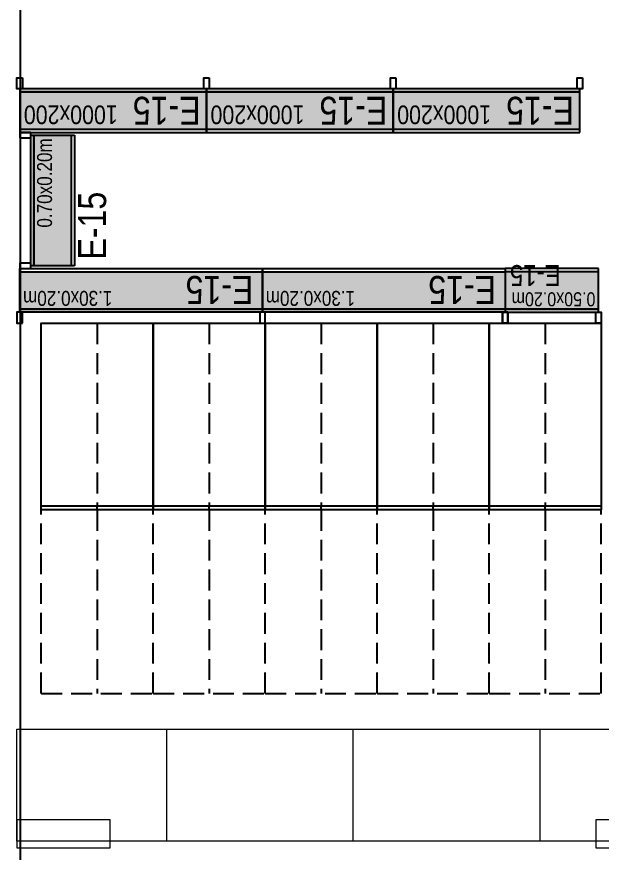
# Model space of a CAD drawing. Header units: millimetres. Extents: x 2698011 to 2856548, y 1019778 to 1210064.
# Drawn here: x 2810034 to 2813171, y 1133215 to 1137698 of the extents above; entities that cross this region are included whole.
import ezdxf
from ezdxf.enums import TextEntityAlignment as Align

# ---------------------------------------------------------------- set-up
doc = ezdxf.new("R2010")
doc.units = ezdxf.units.MM
doc.linetypes.add('P-OCULTA', pattern=[0.4, 0.28, -0.12])
for name, color, linetype in [('.REVOQUE', 9, 'Continuous'), ('Bloques borde', 9, 'Continuous'), ('Y- TEXTOS', 9, 'Continuous'), ('¤ p-4-eq metalico', 9, 'Continuous')]:
    doc.layers.add(name, color=color, linetype=linetype)
for name, color, linetype, lineweight in [('_ textos', 9, 'Continuous', 5), ('P E11', 9, 'Continuous', 0), ('Y_ PERFILES', 9, 'Continuous', 0)]:
    doc.layers.add(name, color=color, linetype=linetype, lineweight=lineweight)
doc.styles.add('ARIAL NARROW', font='ARIALN.TTF')

# ---------------------------------------------------------------- blocks, each defined once
blk = doc.blocks.new('bl.cajonera')
at = {"layer": '¤ p-4-eq metalico', "color": 8, "linetype": 'P-OCULTA', "ltscale": 0.4}
for p, q in [((0.3000000000006366, -2.273736754432321e-13), (0.3000000000006366, -0.9800000000007003)), ((-4.547473508864641e-13, -1.984335161310355), (-4.547473508864641e-13, -1.000000000000455)), ((0.3000000000001819, -1.000000000000682), (0.3000000000001819, -1.984335161311947)), ((0.6000000000008185, -1.984335161312174), (0.6000000000008185, -1.000000000000455)), ((-4.547473508864641e-13, -1.984335161310355), (0.6000000000008185, -1.984335161312174))]:
    blk.add_line(p, q, dxfattribs=at)
at = {"layer": '¤ p-4-eq metalico'}
for p, q in [((0.6000000000008185, -0.9800000000004729), (0, -0.9800000000004729)), ((0.3000000000006366, -1.000000000000455), (0.3000000000006366, -0.9800000000004729))]:
    blk.add_line(p, q, dxfattribs=at)
blk.add_lwpolyline([(0.6000000000008185, -1.000000000000455), (0, -1.000000000000455), (0, 0), (0.6000000000008185, 0)], close=True, dxfattribs=at)
blk = doc.blocks.new('MM1300x200-60 m')
blk.add_hatch(color=256).paths.add_polyline_path([(1315, 274.8283509470348), (15.00000000000004, 274.8283509470348), (14.99999999999989, 74.82835094703475), (1315, 74.82835094703478)])
at = {"layer": 'Bloques borde'}
for p, q in [((1315, 293), (14.99999999999989, 293)), ((15.00000000000011, 293), (15, 74.82835094703478)), ((1315, 274.8283509470348), (15.00000000000011, 274.8283509470348)), ((1315, 74.82835094703478), (1315, 293)), ((15, 74.82835094703478), (1315, 74.82835094703478))]:
    blk.add_line(p, q, dxfattribs=at)
for points in [[(0, 0), (0, 60), (30, 60), (30, 0)], [(15, 74.82835094703478), (15, 60), (1315, 60), (1315, 74.82835094703478)], [(1300, 0), (1300, 60), (1330, 60), (1330, 0)]]:
    blk.add_lwpolyline(points, close=True, dxfattribs=at)
at = {"layer": '_ textos', "style": 'ARIAL NARROW'}
blk.add_attdef('S-01', (63.96304760031671, 105.2285114294418), '', height=150, dxfattribs=at)
blk.add_attdef('1.30X0.20M', text='', height=80, dxfattribs=at).set_placement((1297.615773514954, 134.4631834512394), align=Align.MIDDLE_RIGHT)
blk = doc.blocks.new('MM500x200-60')
blk.add_hatch(color=256).paths.add_polyline_path([(515, 274.828350947033), (15, 274.8283509470348), (15, 74.82835094703483), (515, 74.82835094703299)])
at = {"layer": 'Bloques borde'}
for p, q in [((15, 293), (15, 74.82835094703478)), ((515, 292.9999999999982), (15, 293)), ((515, 274.828350947033), (15, 274.8283509470348)), ((515, 74.82835094703296), (515, 292.9999999999982)), ((15, 74.82835094703478), (515, 74.82835094703296))]:
    blk.add_line(p, q, dxfattribs=at)
for points in [[(0, 0), (0, 60), (30, 60), (30, -1.818989403545856e-12)], [(15, 74.82835094703478), (15, 60), (515, 59.99999999999818), (515, 74.82835094703296)], [(500, -1.818989403545856e-12), (500, 59.99999999999818), (530, 59.99999999999818), (530, -1.818989403545856e-12)]]:
    blk.add_lwpolyline(points, close=True, dxfattribs=at)
at = {"layer": '_ textos', "style": 'ARIAL NARROW'}
for tag, height, p in [('S-01', 112.5, (176.484939875251, 255.7796902065799)), ('0.50X0.20M', 75, (273.9676049980491, 128.5257100105398))]:
    blk.add_attdef(tag, text='', height=height, dxfattribs=at).set_placement(p, align=Align.MIDDLE_CENTER)
blk = doc.blocks.new('MM1000x200-60')
blk.add_hatch(color=256).paths.add_polyline_path([(1015.000000267901, 274.8283510586771), (15.0000000030559, 274.8283510586771), (15.0000000030559, 74.82835096991039), (1015.000000267901, 74.82835096991039)])
at = {"layer": 'Bloques borde'}
for p, q in [((1015.000000267901, 293.0000001138251), (15.0000000030559, 293.0000001138251)), ((15.0000000030559, 293.0000001138251), (15.0000000030559, 74.82835096991039)), ((1015.000000267901, 274.8283510586771), (15.0000000030559, 274.8283510586771)), ((1015.000000267901, 74.82835096991039), (1015.000000267901, 293.0000001138251)), ((15.0000000030559, 74.82835096991039), (1015.000000267901, 74.82835096991039))]:
    blk.add_line(p, q, dxfattribs=at)
for points in [[(0, 0), (0, 60.00000001833541), (30.0000000061118, 60.00000001833541), (30.0000000061118, 0)], [(15.0000000030559, 74.82835096991039), (15.0000000030559, 60.00000001833541), (1015.000000267901, 60.00000001833541), (1015.000000267901, 74.82835096991039)], [(1000.000000264845, 0), (1000.000000264845, 60.00000001833541), (1030.000000270957, 60.00000001833541), (1030.000000270957, 0)]]:
    blk.add_lwpolyline(points, close=True, dxfattribs=at)
at = {"layer": 'Y- TEXTOS', "style": 'ARIAL NARROW'}
blk.add_attdef('S-01', (75, 329.8824511931389), '', height=150, dxfattribs=at)
blk.add_attdef('1000X200', text='', height=100, dxfattribs=at).set_placement((1000.000000267901, 94.82835096991039), align=Align.RIGHT)
blk = doc.blocks.new('MM700x200-60 m')
blk.add_hatch(color=256).paths.add_polyline_path([(715, 274.828350947033), (15, 274.8283509470348), (15, 74.82835094703483), (715, 74.82835094703302)])
at = {"layer": 'Bloques borde'}
for p, q in [((15, 293), (15, 74.82835094703478)), ((715, 292.9999999999982), (15, 293)), ((715, 274.828350947033), (15, 274.8283509470348)), ((715, 74.82835094703296), (715, 292.9999999999982)), ((15, 74.82835094703478), (715, 74.82835094703296))]:
    blk.add_line(p, q, dxfattribs=at)
for points in [[(0, 0), (0, 60), (30, 60), (30, -1.818989403545856e-12)], [(15, 74.82835094703478), (15, 60), (715, 59.99999999999818), (715, 74.82835094703296)], [(700, -1.818989403545856e-12), (700, 59.99999999999818), (730, 59.99999999999818), (730, -1.818989403545856e-12)]]:
    blk.add_lwpolyline(points, close=True, dxfattribs=at)
at = {"layer": '_ textos', "style": 'ARIAL NARROW'}
blk.add_attdef('S-01', text='', height=150, dxfattribs=at).set_placement((230.3132531670013, 387.4121029194097), align=Align.MIDDLE_CENTER)
blk.add_attdef('0.70X0.20M', text='', height=80, dxfattribs=at).set_placement((698.4689628433617, 133.5948727138841), align=Align.MIDDLE_RIGHT)

msp = doc.modelspace()

# ---------------------------------------------------------------- linework, layer by layer
at = {"layer": '.REVOQUE'}
msp.add_lwpolyline([(2809903.028300466, 1138126.997639002), (2809903.006598982, 1140733.705168406), (2810053.006658677, 1140733.70502313), (2810053.00719381, 1140485.076563429), (2815516.046268021, 1140485.076563429), (2815516.107817417, 1131749.138058438), (2815366.107817417, 1131749.138058438), (2815366.04626802, 1140335.076563429), (2810053.007516662, 1140335.076563429), (2810053.048786629, 1121160.660962267), (2809903.048829052, 1121160.660963881)], dxfattribs=at)
at = {"layer": 'Y_ PERFILES'}
msp.add_line((2811835.731243263, 1133279.574826896, 0.02250639391021324), (2811835.731243263, 1133879.574826897, 0.02250639391021324), dxfattribs=at)
at = {"layer": 'Y_ PERFILES', "elevation": 0.02250639391021324}
for points in [[(2810035.731243263, 1133879.574826897), (2813635.731243263, 1133879.574826897), (2813635.731243263, 1133279.574826896), (2810035.731243263, 1133279.574826896), (2810035.731243263, 1133879.574826897)], [(2810835.731243263, 1133879.574826897), (2810835.731243263, 1133279.574826896)], [(2812835.731243263, 1133879.574826897), (2812835.731243263, 1133279.574826896)], [(2810035.731243263, 1133244.574826896), (2810535.731243263, 1133244.574826896), (2810535.731243263, 1133394.574826897), (2810035.731243263, 1133394.574826897), (2810035.731243263, 1133244.574826896)], [(2813135.731243263, 1133244.574826896), (2813635.731243263, 1133244.574826896), (2813635.731243263, 1133394.574826897), (2813135.731243263, 1133394.574826897), (2813135.731243263, 1133244.574826896)]]:
    msp.add_lwpolyline(points, dxfattribs=at)

# ---------------------------------------------------------------- block references
at = {"layer": 'P E11'}
ref = msp.add_blockref('MM1000x200-60', (2811065.731910551, 1137371.488528849, 0.02249966709320328), dxfattribs=dict(at, rotation=180))
ref.add_attrib('S-01', 'E-15', (2811018.984524029, 1137269.29360256, 0.02249966709320328), dxfattribs={"layer": 'Y- TEXTOS', "color": 7, "height": 150, "rotation": 180, "style": 'ARIAL NARROW'})
ref.add_attrib('1000X200', '1000x200', dxfattribs={"layer": 'Y- TEXTOS', "color": 7, "height": 100, "rotation": 180, "style": 'ARIAL NARROW'}).set_placement((2810072.285108526, 1137222.918648093, 0.02249966709320328), align=Align.RIGHT)
ref = msp.add_blockref('MM1000x200-60', (2812065.731910816, 1137371.488528849, 0.02249966709320328), dxfattribs=dict(at, rotation=180))
ref.add_attrib('S-01', 'E-15', (2812018.984524293, 1137269.29360256, 0.02249966709320328), dxfattribs={"layer": 'Y- TEXTOS', "color": 7, "height": 150, "rotation": 180, "style": 'ARIAL NARROW'})
ref.add_attrib('1000X200', '1000x200', dxfattribs={"layer": 'Y- TEXTOS', "color": 7, "height": 100, "rotation": 180, "style": 'ARIAL NARROW'}).set_placement((2811072.285108791, 1137222.918648093, 0.02249966709320328), align=Align.RIGHT)
ref = msp.add_blockref('MM1000x200-60', (2813065.73191108, 1137371.488528849, 0.02249966709320327), dxfattribs=dict(at, rotation=180))
ref.add_attrib('S-01', 'E-15', (2813018.984524558, 1137269.29360256, 0.02249966709320327), dxfattribs={"layer": 'Y- TEXTOS', "color": 7, "height": 150, "rotation": 180, "style": 'ARIAL NARROW'})
ref.add_attrib('1000X200', '1000x200', dxfattribs={"layer": 'Y- TEXTOS', "color": 7, "height": 100, "rotation": 180, "style": 'ARIAL NARROW'}).set_placement((2812072.285109055, 1137222.918648093, 0.02249966709320327), align=Align.RIGHT)
ref = msp.add_blockref('MM700x200-60 m', (2810050.73191028, 1136348.488528735, 0.02249966709320337), dxfattribs=dict(at, xscale=-1, rotation=270))
ref.add_attrib('S-01', 'E-15', dxfattribs={"layer": '_ textos', "height": 150, "rotation": 90, "style": 'ARIAL NARROW'}).set_placement((2810438.246332436, 1136578.801781902, 0.02249966709320337), align=Align.MIDDLE_CENTER)
ref.add_attrib('0.70X0.20M', '0.70x0.20m', dxfattribs={"layer": '_ textos', "height": 80, "rotation": 90, "style": 'ARIAL NARROW'}).set_placement((2810183.289948069, 1137046.957491579, 0.02249966709320337), align=Align.MIDDLE_RIGHT)
ref = msp.add_blockref('MM1300x200-60 m', (2811365.73191028, 1136055.488528736, 0.02249966709320337), dxfattribs=dict(at, xscale=-1))
ref.add_attrib('S-01', 'E-15', (2811301.76886268, 1136308.772974681, 0.02249966709320337), dxfattribs={"layer": '_ textos', "height": 150, "rotation": 180, "style": 'ARIAL NARROW'})
ref.add_attrib('1.30X0.20M', '1.30x0.20m', dxfattribs={"layer": '_ textos', "height": 80, "rotation": 180, "style": 'ARIAL NARROW'}).set_placement((2810068.116136766, 1136188.914877262, 0.02249966709320337), align=Align.MIDDLE_RIGHT)
ref = msp.add_blockref('MM1300x200-60 m', (2812665.73191028, 1136055.488528736, 0.02249966709320337), dxfattribs=dict(at, xscale=-1))
ref.add_attrib('S-01', 'E-15', (2812601.76886268, 1136308.772974681, 0.02249966709320337), dxfattribs={"layer": '_ textos', "height": 150, "rotation": 180, "style": 'ARIAL NARROW'})
ref.add_attrib('1.30X0.20M', '1.30x0.20m', dxfattribs={"layer": '_ textos', "height": 80, "rotation": 180, "style": 'ARIAL NARROW'}).set_placement((2811368.116136766, 1136188.914877262, 0.02249966709320337), align=Align.MIDDLE_RIGHT)
ref = msp.add_blockref('MM500x200-60', (2812635.73191028, 1136055.488528736, 0.02249966709320337), dxfattribs=at)
ref.add_attrib('S-01', 'E-15', dxfattribs={"layer": '_ textos', "height": 112.5, "style": 'ARIAL NARROW', "text_generation_flag": 6}).set_placement((2812812.216850155, 1136311.268218942, 0.02249966709320337), align=Align.MIDDLE_CENTER)
ref.add_attrib('0.50X0.20M', '0.50x0.20m', dxfattribs={"layer": '_ textos', "height": 75, "style": 'ARIAL NARROW', "text_generation_flag": 6}).set_placement((2812909.699515278, 1136184.014238746, 0.02249966709320337), align=Align.MIDDLE_CENTER)
at = {"layer": '¤ p-4-eq metalico', "xscale": 1000, "yscale": 1000, "zscale": 1000}
for p in [(2810165.731910276, 1136055.488528736, 0.02249966709362809), (2810765.731910277, 1136055.488528736, 0.02249966709405281), (2811365.731910278, 1136055.488528734, 0.02249966709405281), (2811965.731910279, 1136055.488528734, 0.02249966709362809), (2812565.73191028, 1136055.488528734, 0.02249966709320337)]:
    msp.add_blockref('bl.cajonera', p, dxfattribs=at)

doc.saveas('drawing.dxf')
